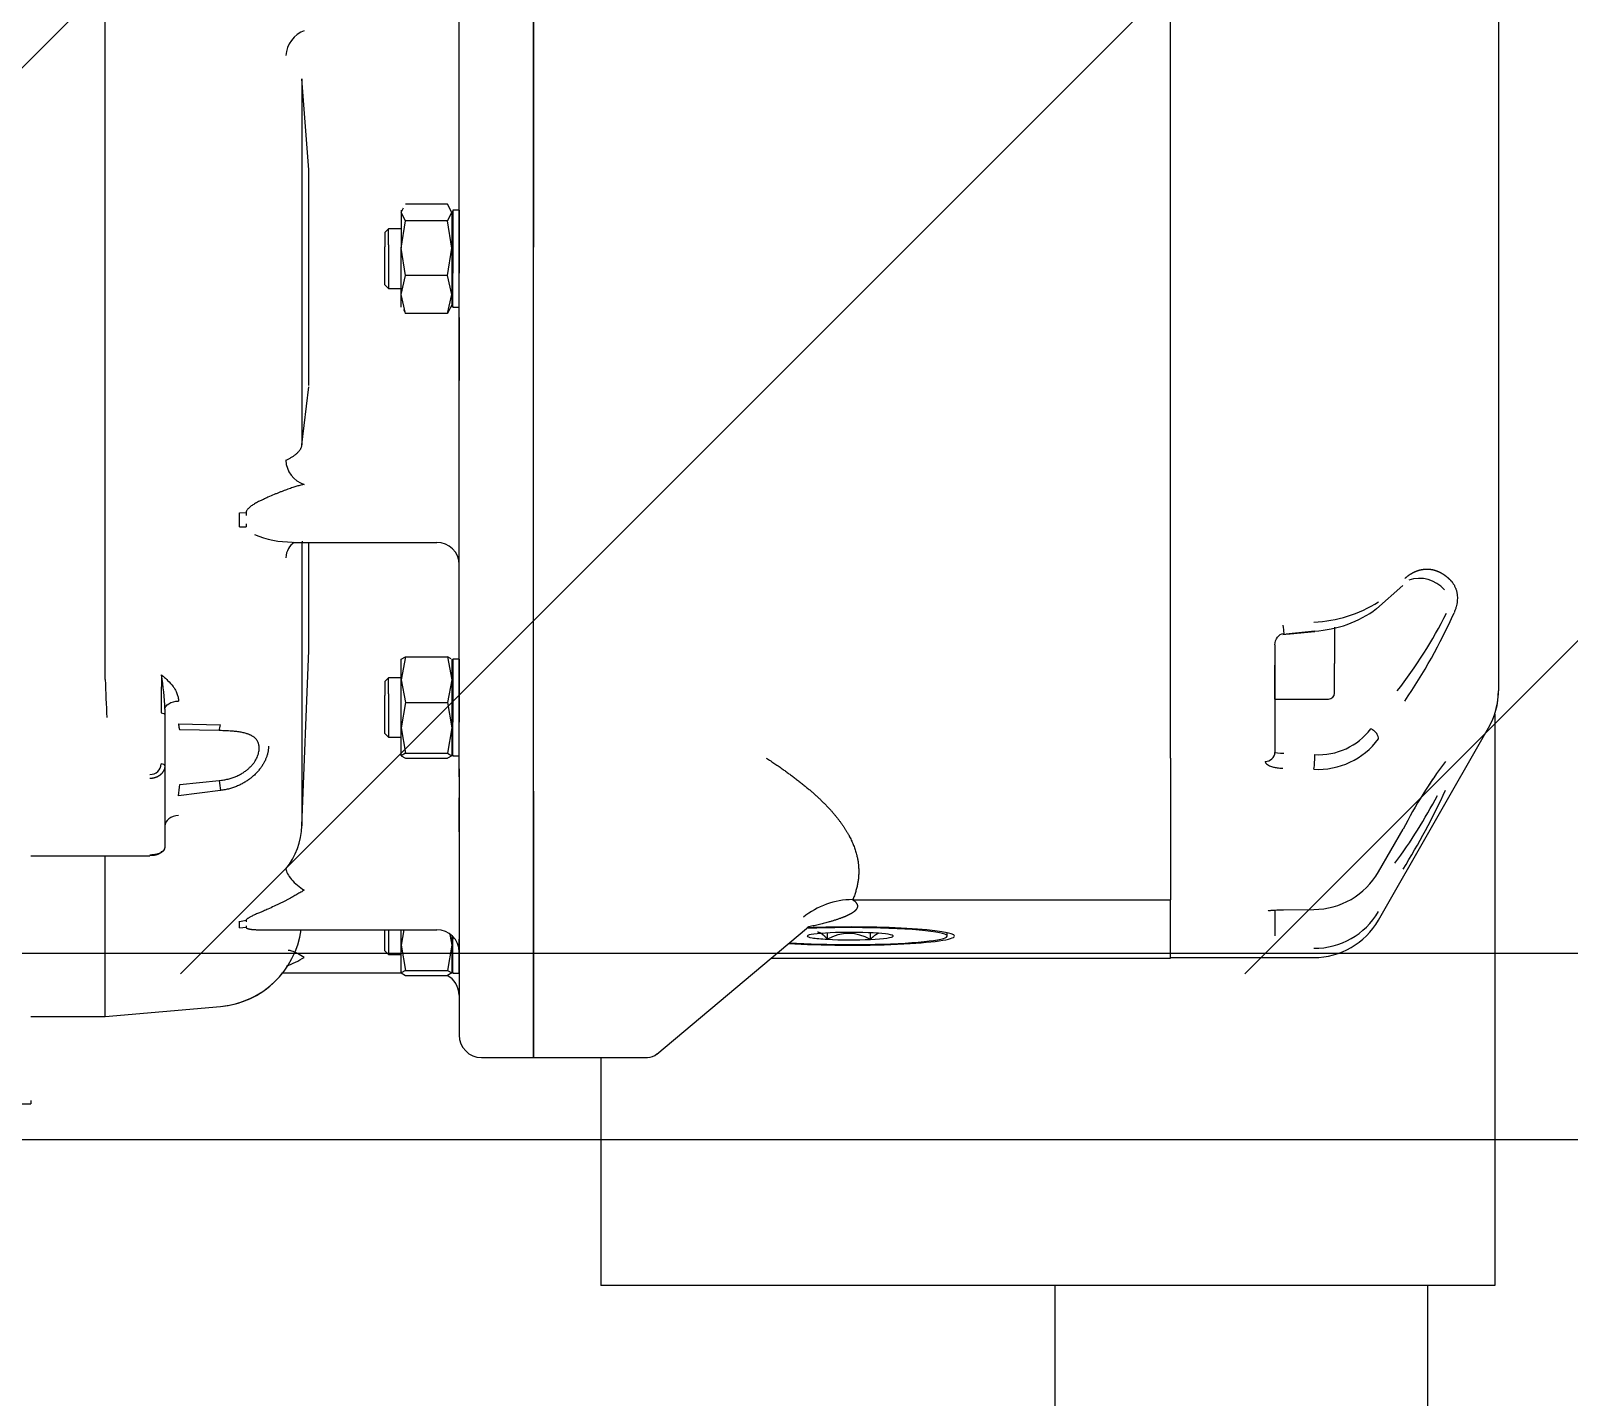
# Model space of a CAD drawing. Extents: x -599358 to 2865263, y -1062760 to 486533.
# Drawn here: x 246948.7 to 247273.2, y -693038.3 to -692750.2 of the extents above; entities that cross this region are included whole.
import ezdxf

# ---------------------------------------------------------------- set-up
doc = ezdxf.new("R2010")
doc.units = 0
for name, color, linetype in [('A-HATCH-1', 252, 'Continuous'), ('EWHS5T6M-1', 7, 'Continuous'), ('EWHS5T6M-3', 7, 'Continuous'), ('FHSGH10105-主梁-06', 7, 'Continuous'), ('取电臂', 7, 'Continuous')]:
    doc.layers.add(name, color=color, linetype=linetype)

msp = doc.modelspace()

# ---------------------------------------------------------------- hatches: boundary and pattern name
at = {"layer": 'A-HATCH-1'}
h = msp.add_hatch(dxfattribs=at)
h.set_pattern_fill('ANSI31', color=4, scale=100)
h.set_pattern_definition([(45, (1989370.97, -1271056.52), (-112.253202, 112.253202), [])])
h.paths.add_polyline_path([(244910.57, -692074.03), (252695.32, -692074.03), (252695.32, -692949.03), (244910.57, -692949.03)])

# ---------------------------------------------------------------- linework, layer by layer
at = {"layer": 'EWHS5T6M-1', "color": 4, "linetype": 'Continuous'}
for p, q in [((247257.45, -692894.3), (247257.45, -693014.74)), ((247257.45, -692894.3), (247257.45, -693014.74)), ((247068.88, -692966.69), (247068.88, -693014.74)), ((247068.88, -692966.69), (247068.88, -693014.74)), ((247244.88, -693014.74), (247131.73, -693014.74)), ((247164.73, -693014.74), (247131.73, -693014.74)), ((247244.88, -693014.74), (247243.31, -693014.74))]:
    msp.add_line(p, q, dxfattribs=at)
at = {"layer": 'EWHS5T6M-3', "color": 4, "linetype": 'Continuous'}
for p, q in [((247054.73, -692617.41), (247054.73, -692795.85)), ((247054.73, -692910.56), (247054.73, -692617.41)), ((247039.02, -692907.53), (247039.02, -692622.12)), ((247189.09, -692875.47), (247189.09, -692677.56)), ((247189.09, -692875.47), (247189.09, -692678.61)), ((247258.23, -692678.73), (247258.23, -692856.6)), ((247258.23, -692678.73), (247258.23, -692856.6)), ((246964.38, -692886.98), (246964.38, -692711.3)), ((247007.31, -692779.52), (247005.86, -692760.29)), ((247005.86, -692760.29), (247005.86, -692837.5)), ((247007.31, -692824.98), (247007.31, -692779.52)), ((247026.76, -692788.51), (247027.26, -692787.54)), ((247036.54, -692786.73), (247027.68, -692786.73)), ((247037.45, -692788.51), (247036.54, -692786.73)), ((247026.76, -692788.04), (247026.76, -692788.51)), ((247027.68, -692790.29), (247026.76, -692788.51)), ((247026.76, -692788.51), (247026.76, -692796.04)), ((247026.76, -692796.04), (247027.68, -692790.29)), ((247036.54, -692790.29), (247027.68, -692790.29)), ((247036.54, -692790.29), (247037.45, -692788.51)), ((247037.45, -692796.04), (247036.54, -692790.29)), ((247037.72, -692788.04), (247037.45, -692789.14)), ((247037.45, -692788.51), (247037.45, -692796.04)), ((247037.72, -692788.04), (247037.72, -692801.33)), ((247039.02, -692788.04), (247037.72, -692788.04)), ((247039.02, -692788.04), (247039.02, -692801.33)), ((247024.09, -692791.97), (247023.31, -692792.75)), ((247023.31, -692792.75), (247023.31, -692795.71)), ((247024.09, -692795.35), (247024.09, -692791.97)), ((247026.76, -692791.97), (247024.09, -692791.97)), ((247023.31, -692803.75), (247023.31, -692795.71)), ((247024.09, -692795.35), (247024.09, -692804.54)), ((247027.68, -692801.8), (247026.76, -692796.04)), ((247026.76, -692805.78), (247026.76, -692796.04)), ((247036.54, -692801.8), (247037.45, -692796.04)), ((247037.45, -692796.04), (247037.45, -692805.78)), ((247054.73, -692966.69), (247054.73, -692795.85)), ((247023.31, -692803.75), (247024.09, -692804.54)), ((247026.76, -692805.78), (247027.68, -692801.8)), ((247036.54, -692801.8), (247027.68, -692801.8)), ((247037.45, -692805.78), (247036.54, -692801.8)), ((247037.72, -692808.47), (247037.72, -692801.33)), ((247039.02, -692808.47), (247039.02, -692801.33)), ((247024.09, -692804.54), (247026.76, -692804.54)), ((247026.76, -692808.47), (247026.76, -692805.78)), ((247027.68, -692809.77), (247026.76, -692805.78)), ((247036.54, -692809.77), (247037.45, -692805.78)), ((247037.45, -692805.78), (247037.45, -692808.47)), ((247037.45, -692807.36), (247037.72, -692808.47)), ((247027.26, -692808.96), (247027.68, -692809.77)), ((247036.54, -692809.77), (247027.68, -692809.77)), ((247037.45, -692807.99), (247036.54, -692809.77)), ((247037.72, -692808.47), (247039.02, -692808.47)), ((247039.02, -692810.63), (247039.02, -692823.92)), ((247005.86, -692837.5), (247007.28, -692825.26)), ((247039.02, -692831.06), (247039.02, -692823.92)), ((246992.66, -692854.78), (246992.66, -692851.87)), ((246992.67, -692851.87), (246994.08, -692851.76)), ((246994.08, -692851.76), (246994.09, -692852.39)), ((246992.67, -692854.78), (246994.08, -692854.76)), ((246994.09, -692854.13), (246994.08, -692854.76)), ((247003.81, -692858.06), (247034.31, -692858.06)), ((247005.94, -692857.79), (247005.86, -692858.45)), ((247005.86, -692858.45), (247005.86, -692891.99)), ((247007.31, -692865.35), (247007.31, -692858.06)), ((247258.23, -692856.6), (247258.23, -692878.35)), ((247258.23, -692856.6), (247258.23, -692878.35)), ((247007.31, -692880.87), (247007.31, -692865.35)), ((247232.5, -692872.08), (247238.07, -692867.14)), ((247189.09, -692903.56), (247189.09, -692875.47)), ((247189.09, -692903.56), (247189.09, -692875.47)), ((247212.76, -692877.47), (247213.42, -692877.4)), ((247213.37, -692877.41), (247214.28, -692877.32)), ((247219.5, -692876.82), (247213.4, -692877.4)), ((247214.28, -692877.32), (247219.5, -692876.83)), ((247223.66, -692875.97), (247223.66, -692883.59)), ((247258.23, -692878.35), (247258.23, -692889.39)), ((247258.23, -692878.35), (247258.23, -692889.39)), ((247005.86, -692917.82), (247007.31, -692880.87)), ((247211.09, -692879.66), (247211.09, -692901.65)), ((247211.09, -692879.7), (247211.09, -692883.97)), ((247026.76, -692882.71), (247027.68, -692882.19)), ((247027.68, -692882.19), (247026.76, -692887.02)), ((247026.76, -692887.02), (247026.76, -692882.67)), ((247027.68, -692882.19), (247036.54, -692882.19)), ((247037.31, -692882.63), (247036.54, -692882.19)), ((247036.54, -692882.19), (247037.45, -692887.02)), ((247037.72, -692882.67), (247037.45, -692883.77)), ((247037.45, -692882.67), (247037.45, -692887.02)), ((247037.72, -692882.67), (247037.72, -692895.96)), ((247039.02, -692882.67), (247037.72, -692882.67)), ((247039.02, -692882.67), (247039.02, -692895.96)), ((247211.09, -692891.11), (247211.09, -692883.97)), ((247223.66, -692889.85), (247223.66, -692883.59)), ((246964.38, -692886.99), (246964.38, -692886.98)), ((247024.09, -692886.6), (247023.31, -692887.38)), ((247023.31, -692887.38), (247023.31, -692890.34)), ((247024.09, -692889.98), (247024.09, -692886.6)), ((247026.76, -692886.6), (247024.09, -692886.6)), ((247026.76, -692897.2), (247026.76, -692887.02)), ((247026.76, -692887.02), (247027.68, -692891.85)), ((247037.45, -692887.02), (247036.54, -692891.85)), ((247037.45, -692887.02), (247037.45, -692897.2)), ((247223.66, -692886.34), (247223.67, -692886.35)), ((247023.31, -692898.38), (247023.31, -692890.34)), ((247024.09, -692889.98), (247024.09, -692899.17)), ((247027.68, -692891.85), (247026.76, -692897.2)), ((247027.68, -692891.85), (247036.54, -692891.85)), ((247036.54, -692891.85), (247037.45, -692897.2)), ((247211.09, -692891.11), (247222.41, -692891.11)), ((246976.95, -692893.27), (246976.95, -692894.42)), ((246976.95, -692894.42), (246976.95, -692905.17)), ((247005.86, -692891.99), (247005.86, -692917.82)), ((247257.45, -692894.3), (247257.45, -693014.74)), ((247257.45, -692894.3), (247257.45, -693014.74)), ((246979.82, -692896.34), (246988.66, -692896.53)), ((246988.39, -692897.75), (246980.09, -692897.62)), ((247026.76, -692897.2), (247027.68, -692902.54)), ((247026.76, -692903.06), (247026.76, -692897.2)), ((247037.45, -692897.2), (247036.54, -692902.54)), ((247037.45, -692897.2), (247037.45, -692903.06)), ((247037.72, -692903.1), (247037.72, -692895.96)), ((247039.02, -692903.1), (247039.02, -692895.96)), ((247211.09, -692897.25), (247211.09, -692901.65)), ((247232.94, -692937.72), (247256.16, -692897.2)), ((247023.31, -692898.38), (247024.09, -692899.17)), ((247024.09, -692899.17), (247026.76, -692899.17)), ((247027.68, -692902.54), (247026.76, -692903.06)), ((247026.76, -692903.06), (247027.68, -692903.57)), ((247027.68, -692902.54), (247036.54, -692902.54)), ((247027.68, -692903.57), (247036.54, -692903.57)), ((247036.54, -692902.54), (247037.45, -692903.06)), ((247037.45, -692903.06), (247036.54, -692903.57)), ((247037.45, -692902), (247037.72, -692903.1)), ((247037.45, -692903.1), (247037.45, -692903.06)), ((247037.72, -692903.1), (247039.02, -692903.1)), ((247189.09, -692903.56), (247189.09, -692932.71)), ((247189.09, -692903.56), (247189.09, -692933.42)), ((247211.09, -692901.65), (247211.09, -692902.35)), ((246976.95, -692905.17), (246976.95, -692922.51)), ((247039.02, -692905.79), (247039.02, -692911.94)), ((247039.02, -692907.53), (247039.02, -692961.98)), ((246988.66, -692910.39), (246979.82, -692911.5)), ((246980.09, -692909.1), (246988.39, -692908.3)), ((247054.73, -692910.56), (247054.73, -692966.69)), ((247039.02, -692919.08), (247039.02, -692911.94)), ((247232.91, -692927.57), (247238.12, -692918.55)), ((246948.66, -692924.18), (246973.81, -692924.18)), ((246964.38, -692958.05), (246964.38, -692924.18)), ((247039.02, -692928.49), (247039.02, -692941.77)), ((247122.04, -692933.42), (247122.01, -692933.42)), ((247122.04, -692933.42), (247189.09, -692933.42)), ((247189.09, -692945.74), (247189.09, -692933.42)), ((247189.09, -692945.56), (247189.09, -692933.6)), ((247211.09, -692935.6), (247211.09, -692941.05)), ((247212.93, -692935.55), (247219.32, -692935.5)), ((246992.66, -692939.38), (246992.66, -692937.97)), ((246992.67, -692937.98), (246994.08, -692937.76)), ((246992.67, -692939.38), (246994.08, -692939.21)), ((246994.08, -692937.76), (246994.09, -692938.06)), ((246994.09, -692938.91), (246994.08, -692939.21)), ((246996.62, -692939.74), (247034.31, -692939.74)), ((247023.31, -692944.2), (247023.31, -692939.74)), ((247024.09, -692939.74), (247024.09, -692944.99)), ((247026.76, -692943.02), (247026.76, -692939.74)), ((247027.32, -692939.74), (247026.76, -692943.02)), ((247080.75, -692965.96), (247112.29, -692939.5)), ((247116.69, -692941.76), (247116.69, -692940.42)), ((247125.76, -692941.79), (247125.76, -692940.39)), ((247141.95, -692941.09), (247141.95, -692940.37)), ((247026.76, -692948.87), (247026.76, -692943.02)), ((247026.76, -692943.02), (247027.68, -692948.36)), ((247037.45, -692943.02), (247036.54, -692948.36)), ((247037.06, -692940.75), (247037.45, -692943.02)), ((247037.45, -692940.94), (247037.45, -692943.02)), ((247037.45, -692943.02), (247037.45, -692948.87)), ((247037.72, -692941.21), (247037.72, -692941.77)), ((247037.72, -692948.91), (247037.72, -692941.77)), ((247039.02, -692948.91), (247039.02, -692941.77)), ((247023.31, -692944.2), (247024.09, -692944.99)), ((247024.09, -692944.99), (247026.76, -692944.99)), ((247104.85, -692945.74), (247189.09, -692945.74)), ((247189.09, -692945.62), (247219.3, -692945.62)), ((247001.78, -692948.87), (247026.76, -692948.87)), ((247001.78, -692948.87), (247026.76, -692948.87)), ((247027.68, -692948.36), (247026.76, -692948.87)), ((247026.76, -692948.87), (247027.68, -692949.39)), ((247026.76, -692948.87), (247027.68, -692949.39)), ((247027.68, -692948.36), (247036.54, -692948.36)), ((247027.68, -692949.39), (247036.54, -692949.39)), ((247027.68, -692949.39), (247036.46, -692949.39)), ((247036.54, -692948.36), (247037.45, -692948.87)), ((247037.45, -692948.87), (247036.54, -692949.39)), ((247037.45, -692947.81), (247037.72, -692948.91)), ((247037.45, -692948.91), (247037.45, -692948.87)), ((247037.72, -692948.91), (247039.02, -692948.91)), ((246964.38, -692958.05), (246988.66, -692955.93)), ((246964.38, -692958.05), (246988.66, -692955.93)), ((247039.02, -692953.58), (247039.02, -692961.98)), ((246948.66, -692958.05), (246964.38, -692958.05)), ((246948.66, -692958.05), (246964.38, -692958.05)), ((247043.73, -692966.69), (247054.73, -692966.69)), ((247043.73, -692966.69), (247054.73, -692966.69)), ((247054.73, -692966.69), (247078.73, -692966.69)), ((247054.73, -692966.69), (247068.88, -692966.69)), ((247068.88, -692966.69), (247068.88, -693014.74)), ((247068.88, -692966.69), (247068.88, -693014.74)), ((246948.66, -692975.78), (246948.66, -692976.49)), ((246948.66, -692975.78), (246948.66, -692976.49)), ((246650.09, -692976.49), (246948.66, -692976.49)), ((246650.09, -692976.49), (246948.66, -692976.49)), ((247081.45, -693014.74), (247068.88, -693014.74)), ((247081.45, -693014.74), (247068.88, -693014.74)), ((247244.88, -693014.74), (247081.45, -693014.74)), ((247164.73, -693014.74), (247081.45, -693014.74)), ((247244.88, -693014.74), (247243.31, -693014.74)), ((247257.45, -693014.74), (247244.88, -693014.74)), ((247257.45, -693014.74), (247244.88, -693014.74))]:
    msp.add_line(p, q, dxfattribs=at)
for centre, radius, start, end in [((247007.89, -692840.66), 5.41, 180.8534, 253.4487), ((247003.75, -692838.13), 19.88, 246.5852, 270.2132), ((247034.31, -692862.77), 4.71, 0, 90), ((247241.59, -692872.72), 7.05, 41.5617, 108.8064), ((247218.16, -692847.52), 27.39, 272.3981, 302.5954), ((247218, -692852.34), 24.48, 273.4853, 306.4262), ((247158.47, -692828.22), 99.45, 322.0356, 333.2427), ((247140.44, -692824.52), 118.74, 325.6453, 335.9387), ((247310.9, -692876.21), 346.69, 181.7823, 183.11), ((248266.55, -692900.98), 1290.41, 179.33389, 179.69135), ((246909.69, -692896.21), 67.33, 2.5008, 8.7375), ((247222.41, -692889.85), 1.26, 270, 0), ((247242.52, -692889.39), 15.71, 330.1892, 0), ((247242.52, -692889.39), 15.71, 341.8051, 0), ((246984.93, -692896.33), 3.73, 337.7143, 357.0189), ((247220.33, -692889.04), 13.8, 266.487, 322.7895), ((247220.19, -692890.1), 15.83, 266.8023, 323.5023), ((246973.87, -692904.72), 2.29, 268.4026, 358.4531), ((247209.11, -692902.28), 1.98, 268.2746, 358.1638), ((247203.4, -692903.44), 16.09, 351.1863, 2.2116), ((247325.41, -692963.25), 98.07, 143.0348, 152.8846), ((246665.18, -692874.32), 316.82, 353.2607, 353.6969), ((247856.54, -692795.5), 875.45, 187.4029, 187.54076), ((247108, -692846.34), 153.08, 328.2109, 335.2911), ((247151.77, -692862.72), 105.5, 323.3467, 332.5077), ((246989.99, -692917.12), 15.89, 321.8574, 357.4911), ((246976.19, -692922.49), 0.763, 268.2746, 358.1638), ((247219.19, -692919.64), 15.85, 270.4064, 329.9676), ((247122.04, -692949.91), 16.5, 90.0996, 129.166), ((247219.44, -692928.06), 15.61, 269.5176, 329.7272), ((246987.02, -692937.14), 18.86, 275, 352.0705), ((247034.31, -692944.46), 4.71, 0, 90), ((247219.3, -692929.91), 15.71, 270, 330.1892), ((247121.2, -692949.78), 9.21, 60.3173, 119.306), ((246995.45, -692928.12), 20.58, 290.3016, 301.9872), ((246987.02, -692937.14), 18.86, 275, 321.5339), ((247034.31, -692953.58), 4.71, 0, 62.8719), ((247034.31, -692953.58), 4.71, 0, 62.8719), ((247043.73, -692961.98), 4.71, 180, 270), ((247043.73, -692961.98), 4.71, 180, 270), ((247078.73, -692963.55), 3.14, 270, 310)]:
    msp.add_arc(centre, radius, start, end, dxfattribs=at)
for centre, major_axis, ratio, start_param, end_param in [((247006.35, -692754.37), (-2.61, -3.93), 0.728317, 3.880999, 5.407181), ((247006.35, -692862.33), (1.87, -4.33), 0.783089, 3.209194, 4.163104), ((247212.78, -692875.41), (-0.19, 2.03), 0.00447, 1.617607, 3.576156), ((246976.16, -692905.17), (-0.786, 0), 0.5, 3.141593, 4.712389), ((246980.09, -692917.92), (3.14, 0), 0.721105, 1.658063, 3.14162), ((247121.52, -692941.09), (-20.43, 0), 0.087156, 0.894834, 3.627495), ((247121.52, -692941.09), (-22, 0), 0.087156, 3.141593, 5.13954), ((247121.52, -692941.09), (-9.07, 0), 0.087156, 5.198291, 6.245489), ((247121.52, -692941.09), (20.43, 0), 0.087156, 0.485902, 2.024816), ((247121.52, -692941.09), (9.07, 0), 0.087156, 1.009501, 2.056699), ((247121.52, -692941.09), (-9.07, 0), 0.087156, 3.103896, 4.151094), ((247121.52, -692941.09), (22, 0), 0.087156, 4.081811, 6.283185), ((247121.52, -692941.09), (9.07, 0), 0.087156, 3.103896, 3.627495), ((247121.52, -692941.09), (-9.07, 0), 0.087156, 0.485902, 1.009501), ((247121.52, -692941.09), (-9.07, 0), 0.087156, 1.009501, 2.056699), ((247121.52, -692941.09), (9.07, 0), 0.087156, 5.198291, 6.245489)]:
    msp.add_ellipse(centre, major_axis=major_axis, ratio=ratio, start_param=start_param, end_param=end_param, dxfattribs=at)
for points, degree, knots in [([(247002.48, -692840.74), (247002.59, -692840.69), (247002.8, -692840.59), (247003.1, -692840.44), (247003.39, -692840.28), (247003.66, -692840.12), (247003.93, -692839.96), (247004.18, -692839.79), (247004.41, -692839.62), (247004.63, -692839.44), (247004.84, -692839.26), (247005.03, -692839.08), (247005.2, -692838.89), (247005.35, -692838.7), (247005.49, -692838.5), (247005.6, -692838.31), (247005.7, -692838.11), (247005.78, -692837.91), (247005.83, -692837.7), (247005.85, -692837.56), (247005.86, -692837.5)], 3, [0, 0, 0, 0, 0.051218, 0.102946, 0.155185, 0.207934, 0.261194, 0.314965, 0.369245, 0.424036, 0.479338, 0.535149, 0.591471, 0.648303, 0.705645, 0.763497, 0.821858, 0.880729, 0.94011, 1, 1, 1, 1]), ([(247006.35, -692845.85), (247006.24, -692845.87), (247006, -692845.92), (247005.62, -692846.01), (247005.23, -692846.12), (247004.81, -692846.24), (247004.36, -692846.37), (247003.9, -692846.52), (247003.41, -692846.68), (247002.89, -692846.86), (247002.36, -692847.06), (247001.8, -692847.27), (247001.21, -692847.5), (247000.61, -692847.74), (246999.76, -692848.08), (246998.8, -692848.5), (246997.83, -692848.94), (246997.17, -692849.25), (246996.68, -692849.48), (246996.29, -692849.69), (246995.88, -692849.93), (246995.51, -692850.16), (246995.19, -692850.38), (246994.91, -692850.6), (246994.66, -692850.81), (246994.46, -692851.01), (246994.3, -692851.21), (246994.18, -692851.4), (246994.1, -692851.58), (246994.08, -692851.7), (246994.08, -692851.76)], 3, [0, 0, 0, 0, 0.029067, 0.059684, 0.091862, 0.125608, 0.160931, 0.197836, 0.23633, 0.276416, 0.3181, 0.361385, 0.406275, 0.452773, 0.500881, 0.599221, 0.673537, 0.723826, 0.750087, 0.785131, 0.817481, 0.847172, 0.87425, 0.898774, 0.920826, 0.940518, 0.958006, 0.973514, 0.987363, 1, 1, 1, 1]), ([(247238.49, -692865.66), (247239.08, -692865.13), (247239.71, -692864.74), (247240.33, -692864.35), (247240.98, -692864.1), (247241.63, -692863.86), (247242.28, -692863.76), (247242.94, -692863.66), (247243.59, -692863.71), (247244.24, -692863.76), (247244.88, -692863.96), (247245.52, -692864.16), (247246.14, -692864.5), (247246.75, -692864.84), (247247.34, -692865.33), (247247.92, -692865.81), (247248.45, -692866.42)], 2, [0, 0, 0, 0.125, 0.125, 0.25, 0.25, 0.375, 0.375, 0.5, 0.5, 0.625, 0.625, 0.75, 0.75, 0.875, 0.875, 1, 1, 1]), ([(247248.45, -692866.42), (247248.51, -692866.5), (247248.63, -692866.66), (247248.79, -692866.91), (247248.93, -692867.17), (247249.06, -692867.43), (247249.18, -692867.69), (247249.28, -692867.96), (247249.36, -692868.23), (247249.43, -692868.5), (247249.49, -692868.78), (247249.53, -692869.06), (247249.57, -692869.43), (247249.58, -692869.9), (247249.54, -692870.48), (247249.45, -692871.07), (247249.31, -692871.68), (247249.12, -692872.3), (247248.95, -692872.72), (247248.87, -692872.93)], 3, [0, 0, 0, 0, 0.048845, 0.096906, 0.144215, 0.190808, 0.236719, 0.281986, 0.326648, 0.370744, 0.414319, 0.457414, 0.500075, 0.58118, 0.662791, 0.745199, 0.82869, 0.913537, 1, 1, 1, 1]), ([(247211.09, -692879.66), (247211.09, -692879.1), (247211.28, -692878.53), (247211.96, -692877.63), (247212.43, -692877.31), (247212.96, -692877.26)], 3, [0, 0, 0, 0, 0.5, 0.5, 1, 1, 1, 1]), ([(246976.23, -692885.98), (246976.45, -692886.17), (246976.9, -692886.56), (246977.76, -692887.36), (246978.5, -692888.19), (246979.04, -692888.99), (246979.31, -692889.48), (246979.5, -692889.91), (246979.64, -692890.32), (246979.74, -692890.72), (246979.81, -692891.12), (246979.81, -692891.39), (246979.82, -692891.52)], 3, [0, 0, 0, 0, 0.125011, 0.250017, 0.499875, 0.603087, 0.677277, 0.749978, 0.814865, 0.874988, 0.937496, 1, 1, 1, 1]), ([(246976.95, -692893.27), (246976.95, -692892.87), (246977.22, -692892.42), (246978.32, -692891.75), (246979.11, -692891.56), (246979.82, -692891.52)], 3, [0, 0, 0, 0, 0.5, 0.5, 1, 1, 1, 1]), ([(246976.16, -692894.03), (246976.37, -692894.03), (246976.57, -692894.07), (246976.86, -692894.22), (246976.95, -692894.32), (246976.95, -692894.42)], 3, [0, 0, 0, 0, 0.5, 0.5, 1, 1, 1, 1]), ([(246979.82, -692896.34), (246979.82, -692896.4), (246979.84, -692896.51), (246979.86, -692896.68), (246979.88, -692896.85), (246979.91, -692897.01), (246979.94, -692897.18), (246979.97, -692897.33), (246980.01, -692897.46), (246980.05, -692897.56), (246980.08, -692897.6), (246980.09, -692897.62)], 3, [0, 0, 0, 0, 0.077735, 0.163795, 0.258193, 0.360935, 0.47203, 0.591481, 0.719291, 0.855464, 1, 1, 1, 1]), ([(246996.84, -692901.47), (246996.84, -692901.39), (246996.83, -692901.23), (246996.81, -692901), (246996.78, -692900.79), (246996.73, -692900.58), (246996.67, -692900.38), (246996.59, -692900.19), (246996.5, -692900.01), (246996.4, -692899.83), (246996.28, -692899.67), (246996.15, -692899.51), (246996.01, -692899.37), (246995.85, -692899.23), (246995.68, -692899.09), (246995.49, -692898.97), (246995.3, -692898.85), (246995.08, -692898.74), (246994.86, -692898.64), (246994.62, -692898.54), (246994.36, -692898.45), (246993.93, -692898.31), (246993.28, -692898.15), (246992.37, -692898), (246991.29, -692897.88), (246989.95, -692897.79), (246988.93, -692897.77), (246988.39, -692897.75)], 3, [0, 0, 0, 0, 0.025288, 0.050219, 0.074845, 0.099219, 0.123396, 0.147433, 0.171387, 0.195316, 0.219278, 0.243332, 0.267533, 0.291939, 0.316604, 0.341581, 0.366922, 0.392675, 0.418887, 0.445603, 0.472864, 0.500709, 0.581938, 0.664866, 0.750426, 0.865857, 1, 1, 1, 1]), ([(247232.91, -692899.52), (247232.94, -692899.36), (247232.93, -692899.18), (247232.81, -692898.8), (247232.7, -692898.6), (247232.41, -692898.21), (247232.22, -692898.01), (247231.8, -692897.67), (247231.56, -692897.51), (247231.32, -692897.39)], 3, [0, 0, 0, 0, 0.25, 0.25, 0.5, 0.5, 0.75, 0.75, 1, 1, 1, 1]), ([(246988.39, -692908.3), (246988.55, -692908.28), (246988.87, -692908.24), (246989.35, -692908.17), (246989.81, -692908.08), (246990.27, -692907.97), (246990.71, -692907.86), (246991.13, -692907.72), (246991.55, -692907.58), (246991.95, -692907.42), (246992.34, -692907.25), (246992.72, -692907.06), (246993.08, -692906.86), (246993.43, -692906.65), (246993.77, -692906.42), (246994.17, -692906.13), (246994.62, -692905.76), (246995.08, -692905.32), (246995.5, -692904.86), (246995.86, -692904.39), (246996.16, -692903.91), (246996.41, -692903.43), (246996.6, -692902.94), (246996.74, -692902.44), (246996.82, -692901.95), (246996.83, -692901.63), (246996.84, -692901.47)], 3, [0, 0, 0, 0, 0.039878, 0.078912, 0.117144, 0.154619, 0.191384, 0.227489, 0.262988, 0.297935, 0.332389, 0.366411, 0.400064, 0.433413, 0.466526, 0.499471, 0.55456, 0.607472, 0.65855, 0.708176, 0.756766, 0.804764, 0.852628, 0.900824, 0.949803, 1, 1, 1, 1]), ([(246998.8, -692901.03), (246998.8, -692901.12), (246998.8, -692901.31), (246998.78, -692901.59), (246998.75, -692901.88), (246998.71, -692902.17), (246998.65, -692902.46), (246998.58, -692902.76), (246998.49, -692903.05), (246998.39, -692903.35), (246998.27, -692903.65), (246998.14, -692903.95), (246998, -692904.25), (246997.84, -692904.56), (246997.66, -692904.86), (246997.47, -692905.16), (246997.27, -692905.47), (246997.04, -692905.77), (246996.8, -692906.07), (246996.54, -692906.38), (246996.27, -692906.68), (246995.98, -692906.98), (246995.59, -692907.35), (246995.09, -692907.78), (246994.46, -692908.24), (246993.78, -692908.68), (246993.05, -692909.08), (246992.27, -692909.44), (246991.44, -692909.76), (246990.56, -692910.03), (246989.63, -692910.25), (246988.99, -692910.34), (246988.66, -692910.39)], 3, [0, 0, 0, 0, 0.023596, 0.046848, 0.069813, 0.092549, 0.115115, 0.137574, 0.159988, 0.182418, 0.204926, 0.227574, 0.250421, 0.273525, 0.296943, 0.320728, 0.344931, 0.369601, 0.394784, 0.420522, 0.446855, 0.473821, 0.501454, 0.550477, 0.600634, 0.652145, 0.705215, 0.760032, 0.81677, 0.875584, 0.936618, 1, 1, 1, 1]), ([(247103.81, -692903.56), (247106.55, -692905.34), (247108.87, -692907.05), (247111.33, -692908.85), (247113.34, -692910.6), (247115.46, -692912.44), (247117.12, -692914.25), (247118.85, -692916.14), (247120.1, -692918), (247122.7, -692921.88), (247123.19, -692925.68), (247123.69, -692929.53), (247122.04, -692933.42)], 2, [0, 0, 0, 0.125, 0.125, 0.25, 0.25, 0.375, 0.375, 0.5, 0.5, 0.75, 0.75, 1, 1, 1]), ([(247209.05, -692904.27), (247209.05, -692904.29), (247209.05, -692904.35), (247209.08, -692904.45), (247209.13, -692904.56), (247209.21, -692904.67), (247209.37, -692904.85), (247209.66, -692905.04), (247210.11, -692905.25), (247210.64, -692905.42), (247211.23, -692905.56), (247211.84, -692905.64), (247212.33, -692905.69), (247212.64, -692905.7), (247212.78, -692905.71)], 3, [0, 0, 0, 0, 0.040091, 0.085599, 0.136434, 0.192536, 0.253873, 0.39572, 0.505375, 0.612356, 0.753804, 0.848833, 0.930864, 1, 1, 1, 1]), ([(246976.95, -692905.17), (246976.95, -692905.23), (246976.94, -692905.35), (246976.92, -692905.53), (246976.89, -692905.7), (246976.84, -692905.86), (246976.79, -692906.02), (246976.72, -692906.18), (246976.64, -692906.33), (246976.55, -692906.47), (246976.45, -692906.61), (246976.35, -692906.74), (246976.24, -692906.86), (246976.12, -692906.97), (246976, -692907.08), (246975.87, -692907.18), (246975.74, -692907.27), (246975.6, -692907.36), (246975.47, -692907.44), (246975.33, -692907.51), (246975.19, -692907.58), (246975.04, -692907.63), (246974.9, -692907.68), (246974.76, -692907.73), (246974.62, -692907.77), (246974.48, -692907.8), (246974.34, -692907.82), (246974.2, -692907.84), (246974.07, -692907.86), (246973.94, -692907.87), (246973.85, -692907.87), (246973.81, -692907.87)], 3, [0, 0, 0, 0, 0.043815, 0.086945, 0.129389, 0.171151, 0.212229, 0.252628, 0.292346, 0.331388, 0.369753, 0.407445, 0.444466, 0.480818, 0.516503, 0.551525, 0.585887, 0.619591, 0.652642, 0.685043, 0.716798, 0.747913, 0.778391, 0.808237, 0.837458, 0.866059, 0.894046, 0.921426, 0.948207, 0.974395, 1, 1, 1, 1]), ([(246973.81, -692923.93), (246973.88, -692923.93), (246974.03, -692923.93), (246974.25, -692923.92), (246974.47, -692923.91), (246974.69, -692923.88), (246974.91, -692923.85), (246975.12, -692923.81), (246975.32, -692923.76), (246975.52, -692923.71), (246975.71, -692923.65), (246975.89, -692923.58), (246976.06, -692923.5), (246976.24, -692923.42), (246976.41, -692923.32), (246976.57, -692923.2), (246976.72, -692923.06), (246976.84, -692922.89), (246976.93, -692922.71), (246976.94, -692922.58), (246976.95, -692922.51)], 3, [0, 0, 0, 0, 0.043817, 0.087902, 0.132274, 0.176955, 0.221965, 0.267323, 0.313047, 0.359156, 0.405668, 0.4526, 0.499967, 0.551187, 0.60913, 0.673811, 0.745237, 0.823412, 0.908334, 1, 1, 1, 1]), ([(246976.16, -692923.25), (246976.16, -692923.42), (246976, -692923.57), (246975.92, -692923.65), (246975.79, -692923.72), (246975.67, -692923.8), (246975.51, -692923.86), (246975.35, -692923.92), (246975.16, -692923.97), (246974.96, -692924.02), (246974.75, -692924.06), (246974.6, -692924.08), (246974.44, -692924.1), (246974.13, -692924.13), (246973.81, -692924.13)], 2, [0, 0, 0, 0.25, 0.25, 0.375, 0.375, 0.5, 0.5, 0.625, 0.625, 0.75, 0.75, 0.833333, 0.833333, 1, 1, 1]), ([(247002.48, -692926.94), (247002.51, -692927.23), (247002.62, -692927.57), (247003.03, -692928.33), (247003.32, -692928.74), (247004.03, -692929.56), (247004.45, -692929.97), (247005.37, -692930.74), (247005.86, -692931.1), (247006.35, -692931.4)], 3, [0, 0, 0, 0, 0.25, 0.25, 0.5, 0.5, 0.75, 0.75, 1, 1, 1, 1]), ([(247006.35, -692931.4), (247006.24, -692931.47), (247006, -692931.62), (247005.62, -692931.84), (247005.23, -692932.07), (247004.81, -692932.31), (247004.36, -692932.56), (247003.9, -692932.82), (247003.41, -692933.09), (247002.89, -692933.36), (247002.36, -692933.65), (247001.8, -692933.93), (247001.21, -692934.22), (247000.61, -692934.52), (246999.76, -692934.91), (246998.8, -692935.35), (246997.83, -692935.77), (246997.17, -692936.04), (246996.68, -692936.24), (246996.29, -692936.42), (246995.88, -692936.6), (246995.51, -692936.78), (246995.19, -692936.94), (246994.91, -692937.09), (246994.66, -692937.22), (246994.46, -692937.35), (246994.3, -692937.47), (246994.18, -692937.57), (246994.1, -692937.67), (246994.08, -692937.73), (246994.08, -692937.76)], 3, [0, 0, 0, 0, 0.029065, 0.059681, 0.091858, 0.125603, 0.160926, 0.197831, 0.236324, 0.276411, 0.318095, 0.361381, 0.406272, 0.45277, 0.50088, 0.599222, 0.673538, 0.723826, 0.750086, 0.785132, 0.817484, 0.847177, 0.874255, 0.89878, 0.920832, 0.940524, 0.958011, 0.973518, 0.987365, 1, 1, 1, 1]), ([(247122.01, -692933.42), (247124.3, -692934.93), (247121.53, -692936.45), (247120.85, -692936.82), (247119.85, -692937.2), (247118.88, -692937.57), (247117.63, -692937.94), (247115.58, -692938.54), (247112.74, -692939.16)], 2, [0, 0, 0, 0.5, 0.5, 0.625, 0.625, 0.75, 0.75, 0.9651205, 0.9651205, 0.9651205]), ([(247209.67, -692935.74), (247209.67, -692935.74), (247209.68, -692935.73), (247209.8, -692935.71), (247210.18, -692935.66), (247210.93, -692935.6), (247211.94, -692935.56), (247212.62, -692935.55), (247212.93, -692935.55)], 3, [0.4127267, 0.4127267, 0.4127267, 0.4127267, 0.4325468, 0.4958555, 0.5912118, 0.726311, 0.893279, 1, 1, 1, 1]), ([(246994.08, -692939.21), (246994.08, -692939.22), (246994.08, -692939.26), (246994.1, -692939.3), (246994.14, -692939.34), (246994.19, -692939.39), (246994.25, -692939.43), (246994.33, -692939.47), (246994.43, -692939.5), (246994.54, -692939.54), (246994.66, -692939.57), (246994.8, -692939.6), (246994.95, -692939.63), (246995.12, -692939.66), (246995.3, -692939.68), (246995.5, -692939.7), (246995.71, -692939.72), (246995.94, -692939.73), (246996.18, -692939.74), (246996.41, -692939.74), (246996.56, -692939.74), (246996.62, -692939.74)], 3, [0, 0, 0, 0, 0.0069116, 0.0141137, 0.0217356, 0.0298867, 0.0386568, 0.0481179, 0.0583273, 0.0693308, 0.081165, 0.0938592, 0.1074372, 0.1219183, 0.1373187, 0.1536516, 0.1709282, 0.1891578, 0.2083486, 0.2285073, 0.2427241, 0.2427241, 0.2427241, 0.2427241]), ([(247112.27, -692939.51), (247112.45, -692939.36), (247112.66, -692939.18), (247112.68, -692939.11), (247112.67, -692939.1)], 3, [0, 0, 0, 0, 0.0924354, 0.1357639, 0.1357639, 0.1357639, 0.1357639]), ([(247114.57, -692940.19), (247115.1, -692940.28), (247115.66, -692940.71), (247116.14, -692941.08), (247116.69, -692941.76)], 2, [0, 0, 0, 0.5, 0.5, 1, 1, 1]), ([(247125.76, -692941.79), (247126.38, -692941.12), (247126.92, -692940.76), (247127.23, -692940.55), (247127.53, -692940.42)], 2, [0, 0, 0, 0.25, 0.25, 0.3701268, 0.3701268, 0.3701268]), ([(247002.94, -692944.06), (247003.14, -692944.06), (247003.38, -692944.1), (247004.03, -692944.31), (247004.45, -692944.49), (247005.37, -692944.96), (247005.86, -692945.25), (247006.35, -692945.57)], 3, [0.2947245, 0.2947245, 0.2947245, 0.2947245, 0.5, 0.5, 0.75, 0.75, 0.9999713, 0.9999713, 0.9999713, 0.9999713])]:
    msp.add_open_spline(points, degree=degree, knots=knots, dxfattribs=at)
for points in [[(247212.96, -692902.62), (247211.92, -692902.61), (247211.09, -692902.49), (247211.09, -692902.35)], [(247243.69, -692909.19), (247244, -692908.68), (247244.27, -692908.25), (247244.51, -692907.85)]]:
    msp.add_open_spline(points, degree=3, dxfattribs=at)
at = {"layer": 'FHSGH10105-主梁-06', "color": 4, "linetype": 'Continuous'}
for p, q in [((252441.53, -692944.74), (244910.57, -692944.74)), ((252434.85, -692984.03), (244910.57, -692984.03))]:
    msp.add_line(p, q, dxfattribs=at)
at = {"layer": '取电臂', "color": 4, "linetype": 'Continuous'}
for p, q in [((247164.73, -693343.89), (247164.73, -693014.74)), ((247164.73, -693343.89), (247164.73, -693014.74)), ((247243.31, -693343.89), (247243.31, -693014.74)), ((247243.31, -693343.89), (247243.31, -693014.74))]:
    msp.add_line(p, q, dxfattribs=at)

doc.saveas('drawing.dxf')
